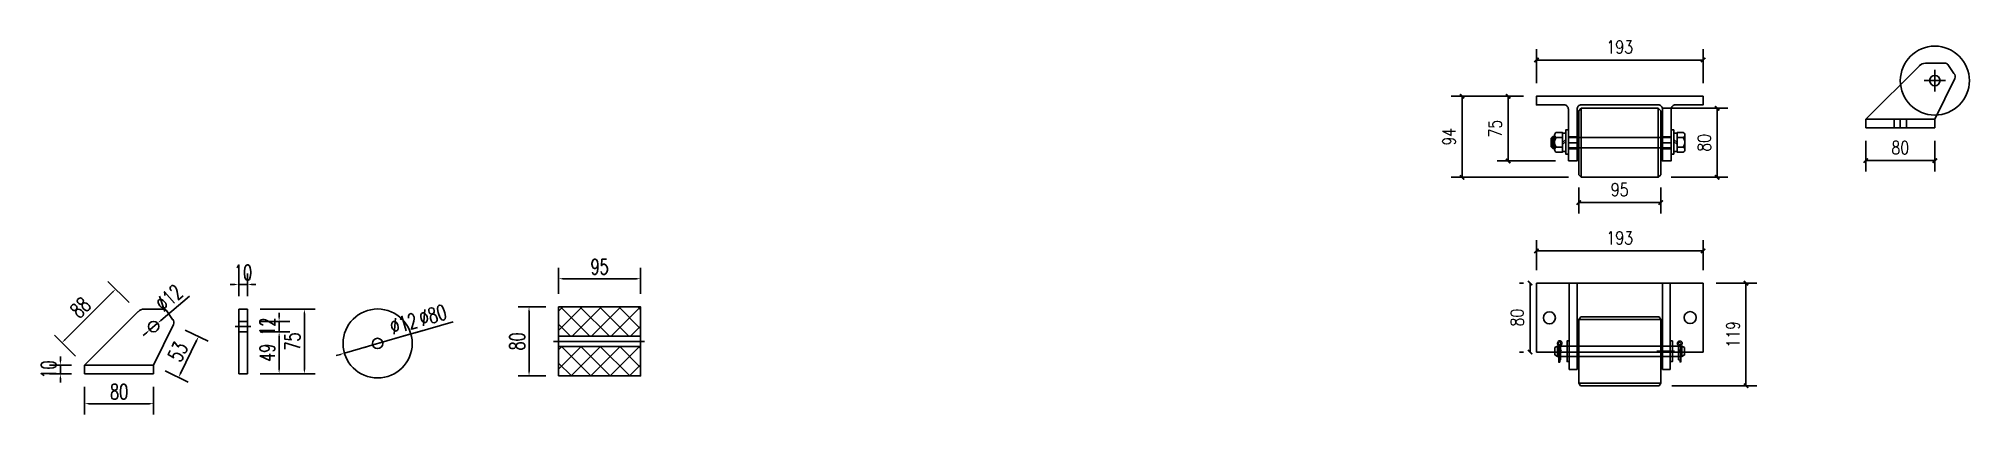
# Model space of a CAD drawing. Header units: millimetres. Extents: x -1442555 to -1367445, y 1422175 to 1531173.
# Drawn here: x -1431244 to -1429008, y 1422175 to 1422611 of the extents above.
import ezdxf

# ---------------------------------------------------------------- set-up
doc = ezdxf.new("R2010")
doc.units = ezdxf.units.MM
doc.header["$LTSCALE"] = 1000
doc.linetypes.add('ACAD_ISO03W100', pattern=[30, 12, -18])
doc.linetypes.add('CENTER2', pattern=[28.575, 19.05, -3.175, 3.175, -3.175])
doc.layers.get('0').update_dxf_attribs({"linetype": 'CONTINUOUS'})
doc.layers.get('DEFPOINTS').update_dxf_attribs({"linetype": 'CONTINUOUS'})
for name, color, linetype in [('00-HATCH(填充)', 250, 'CONTINUOUS'), ('PUB_DIM', 3, 'CONTINUOUS'), ('填充', 8, 'CONTINUOUS')]:
    doc.layers.add(name, color=color, linetype=linetype)
doc.styles.add('DIM_FONT', font='SIMPLEX.shx', dxfattribs={"width": 0.8})
doc.styles.add('STANDARD_T3', font='simplex.shx', dxfattribs={"width": 0.7, "bigfont": 'gbcbig.shx'})
doc.dimstyles.new('DIMN5', dxfattribs={"dimscale": 0.05, "dimtxt": 300, "dimasz": 100, "dimexe": 250, "dimexo": 300, "dimgap": 150, "dimtad": 1, "dimdec": 0, "dimzin": 0, "dimdsep": 46, "dimtxsty": 'DIM_FONT', "dimblk": 'ARCHTICK', "dimcen": 0.09, "dimclrt": 7, "dimazin": 0, "dimtfac": 1, "dimtdec": 0, "dimtix": 1, "dimtmove": 0, "dimatfit": 3, "dimldrblk": 'ARCHTICK', "dimfxl": 1, "dimtolj": 1, "dimtzin": 0, "dimarcsym": 0})
doc.dimstyles.new('W&&5', dxfattribs={"dimtxt": 17.5, "dimasz": 5, "dimexe": 12.5, "dimexo": 15, "dimgap": 5, "dimtad": 1, "dimdec": 0, "dimzin": 0, "dimdsep": 46, "dimtxsty": 'STANDARD_T3', "dimcen": 0.09, "dimclrd": 1, "dimclre": 1, "dimclrt": 7, "dimazin": 2, "dimtfac": 1, "dimtdec": 0, "dimtix": 1, "dimtmove": 2, "dimatfit": 3, "dimfxl": 100, "dimtolj": 1, "dimtzin": 0, "dimarcsym": 0})

# ---------------------------------------------------------------- blocks, each defined once
blk = doc.blocks.new('*D41')
at = {"color": 1, "lineweight": -2, "transparency": 16777216}
for p, q in [((-1430642.1, 1422315.1), (-1430642.1, 1422345.3)), ((-1430547.1, 1422315.1), (-1430547.1, 1422345.3)), ((-1430637.1, 1422332.8), (-1430552.1, 1422332.8))]:
    blk.add_line(p, q, dxfattribs=at)
at = {"color": 1, "transparency": 16777216}
for points in [[(-1430637.1, 1422333.6), (-1430637.1, 1422332), (-1430642.1, 1422332.8)], [(-1430552.1, 1422333.6), (-1430552.1, 1422332), (-1430547.1, 1422332.8)]]:
    blk.add_solid(points, dxfattribs=at)
at = {"layer": 'DEFPOINTS', "color": 0, "transparency": 16777216}
for p in [(-1430547.1, 1422332.8), (-1430642.1, 1422300.1), (-1430547.1, 1422300.1)]:
    blk.add_point(p, dxfattribs=at)
at = {"color": 7, "transparency": 16777216, "insert": (-1430594.6, 1422346.6), "char_height": 17.5, "attachment_point": 5, "style": 'STANDARD_T3'}
blk.add_mtext('\\A1;95', dxfattribs=at)
blk = doc.blocks.new('*D42')
at = {"color": 1, "lineweight": -2, "transparency": 16777216}
for p, q in [((-1430657.1, 1422300.1), (-1430688.9, 1422300.1)), ((-1430676.4, 1422295.1), (-1430676.4, 1422225.1)), ((-1430657.1, 1422220.1), (-1430688.9, 1422220.1))]:
    blk.add_line(p, q, dxfattribs=at)
at = {"color": 1, "transparency": 16777216}
for points in [[(-1430677.2, 1422295.1), (-1430675.5, 1422295.1), (-1430676.4, 1422300.1)], [(-1430677.2, 1422225.1), (-1430675.5, 1422225.1), (-1430676.4, 1422220.1)]]:
    blk.add_solid(points, dxfattribs=at)
at = {"layer": 'DEFPOINTS', "color": 0, "transparency": 16777216}
for p in [(-1430642.1, 1422300.1), (-1430676.4, 1422220.1), (-1430642.1, 1422220.1)]:
    blk.add_point(p, dxfattribs=at)
at = {"color": 7, "transparency": 16777216, "insert": (-1430690.1, 1422260.1), "char_height": 17.5, "attachment_point": 5, "rotation": 90, "style": 'STANDARD_T3'}
blk.add_mtext('\\A1;80', dxfattribs=at)
blk = doc.blocks.new('*D43')
at = {"color": 1, "lineweight": -2, "transparency": 16777216}
for p, q in [((-1431206.1, 1422232.5), (-1431231.6, 1422232.5)), ((-1431219.1, 1422237.5), (-1431219.1, 1422242.5)), ((-1431219.1, 1422232.5), (-1431219.1, 1422222.5)), ((-1431206.1, 1422222.5), (-1431231.6, 1422222.5)), ((-1431219.1, 1422217.5), (-1431219.1, 1422212.5))]:
    blk.add_line(p, q, dxfattribs=at)
at = {"color": 1, "transparency": 16777216}
for points in [[(-1431219.9, 1422237.5), (-1431218.3, 1422237.5), (-1431219.1, 1422232.5)], [(-1431219.9, 1422217.5), (-1431218.3, 1422217.5), (-1431219.1, 1422222.5)]]:
    blk.add_solid(points, dxfattribs=at)
at = {"layer": 'DEFPOINTS', "color": 0, "transparency": 16777216}
for p in [(-1431191.1, 1422232.5), (-1431219.1, 1422222.5), (-1431191.1, 1422222.5)]:
    blk.add_point(p, dxfattribs=at)
at = {"color": 7, "transparency": 16777216, "insert": (-1431232.8, 1422227.5), "char_height": 17.5, "attachment_point": 5, "rotation": 90, "style": 'STANDARD_T3'}
blk.add_mtext('\\A1;10', dxfattribs=at)
blk = doc.blocks.new('*D44')
at = {"color": 1, "lineweight": -2, "transparency": 16777216}
for p, q in [((-1431191.1, 1422207.5), (-1431191.1, 1422175.4)), ((-1431111.1, 1422207.5), (-1431111.1, 1422175.4)), ((-1431186.1, 1422187.9), (-1431116.1, 1422187.9))]:
    blk.add_line(p, q, dxfattribs=at)
at = {"color": 1, "transparency": 16777216}
for points in [[(-1431186.1, 1422188.8), (-1431186.1, 1422187.1), (-1431191.1, 1422187.9)], [(-1431116.1, 1422188.8), (-1431116.1, 1422187.1), (-1431111.1, 1422187.9)]]:
    blk.add_solid(points, dxfattribs=at)
at = {"layer": 'DEFPOINTS', "color": 0, "transparency": 16777216}
for p in [(-1431191.1, 1422222.5), (-1431111.1, 1422222.5), (-1431111.1, 1422187.9)]:
    blk.add_point(p, dxfattribs=at)
at = {"color": 7, "transparency": 16777216, "insert": (-1431151.1, 1422201.7), "char_height": 17.5, "attachment_point": 5, "style": 'STANDARD_T3'}
blk.add_mtext('\\A1;80', dxfattribs=at)
blk = doc.blocks.new('*D45')
at = {"color": 1, "lineweight": -2, "transparency": 16777216}
for p, q in [((-1431213.7, 1422262.2), (-1431158.7, 1422317.2)), ((-1431139.6, 1422305.2), (-1431164, 1422329.6)), ((-1431201.7, 1422243.1), (-1431226.1, 1422267.5))]:
    blk.add_line(p, q, dxfattribs=at)
at = {"color": 1, "transparency": 16777216}
for points in [[(-1431159.3, 1422317.8), (-1431158.1, 1422316.6), (-1431155.2, 1422320.7)], [(-1431214.3, 1422262.8), (-1431213.1, 1422261.6), (-1431217.3, 1422258.6)]]:
    blk.add_solid(points, dxfattribs=at)
at = {"layer": 'DEFPOINTS', "color": 0, "transparency": 16777216}
for p in [(-1431155.2, 1422320.7), (-1431129, 1422294.6), (-1431191.1, 1422232.5)]:
    blk.add_point(p, dxfattribs=at)
at = {"color": 7, "transparency": 16777216, "insert": (-1431195.9, 1422299.4), "char_height": 17.5, "attachment_point": 5, "rotation": 45, "style": 'STANDARD_T3'}
blk.add_mtext('\\A1;88', dxfattribs=at)
blk = doc.blocks.new('*D46')
at = {"color": 1, "lineweight": -2, "transparency": 16777216}
for p, q in [((-1430764.3, 1422283), (-1430808.4, 1422270.2)), ((-1430890.1, 1422246.5), (-1430813.2, 1422268.8)), ((-1430894.9, 1422245.1), (-1430899.7, 1422243.8))]:
    blk.add_line(p, q, dxfattribs=at)
at = {"color": 1, "transparency": 16777216}
for points in [[(-1430808.7, 1422271), (-1430808.2, 1422269.4), (-1430813.2, 1422268.8)], [(-1430895.1, 1422245.9), (-1430894.7, 1422244.3), (-1430890.1, 1422246.5)]]:
    blk.add_solid(points, dxfattribs=at)
at = {"layer": 'DEFPOINTS', "color": 0, "transparency": 16777216}
for p in [(-1430813.2, 1422268.8), (-1430890.1, 1422246.5)]:
    blk.add_point(p, dxfattribs=at)
at = {"color": 7, "transparency": 16777216, "insert": (-1430787.8, 1422290.5), "char_height": 17.5, "attachment_point": 5, "rotation": 16.1522, "style": 'STANDARD_T3'}
blk.add_mtext('\\A1;∅80', dxfattribs=at)
blk = doc.blocks.new('*D47')
at = {"color": 1, "lineweight": -2, "transparency": 16777216}
for p, q in [((-1430799.2, 1422272.9), (-1430841.1, 1422260.7)), ((-1430862.2, 1422254.6), (-1430867, 1422253.2)), ((-1430857.4, 1422256), (-1430845.9, 1422259.3))]:
    blk.add_line(p, q, dxfattribs=at)
at = {"color": 1, "transparency": 16777216}
for points in [[(-1430862.5, 1422255.4), (-1430862, 1422253.8), (-1430857.4, 1422256)], [(-1430841.3, 1422261.5), (-1430840.9, 1422259.9), (-1430845.9, 1422259.3)]]:
    blk.add_solid(points, dxfattribs=at)
at = {"layer": 'DEFPOINTS', "color": 0, "transparency": 16777216}
for p in [(-1430857.4, 1422256), (-1430845.9, 1422259.3)]:
    blk.add_point(p, dxfattribs=at)
at = {"color": 7, "transparency": 16777216, "insert": (-1430821.6, 1422280.7), "char_height": 17.5, "attachment_point": 5, "rotation": 16.1522, "style": 'STANDARD_T3'}
blk.add_mtext('\\A1;∅12', dxfattribs=at)
blk = doc.blocks.new('*D48')
at = {"color": 1, "lineweight": -2, "transparency": 16777216}
for p, q in [((-1431074.6, 1422273.2), (-1431047.9, 1422260.2)), ((-1431080, 1422222.9), (-1431061.3, 1422261.2)), ((-1431097.6, 1422225.9), (-1431071, 1422212.9))]:
    blk.add_line(p, q, dxfattribs=at)
at = {"color": 1, "transparency": 16777216}
for points in [[(-1431062.1, 1422261.6), (-1431060.6, 1422260.8), (-1431059.1, 1422265.7)], [(-1431080.8, 1422223.3), (-1431079.3, 1422222.5), (-1431082.2, 1422218.4)]]:
    blk.add_solid(points, dxfattribs=at)
at = {"layer": 'DEFPOINTS', "color": 0, "transparency": 16777216}
for p in [(-1431088, 1422279.8), (-1431059.1, 1422265.7), (-1431111.1, 1422232.5)]:
    blk.add_point(p, dxfattribs=at)
at = {"color": 7, "transparency": 16777216, "insert": (-1431083, 1422248.1), "char_height": 17.5, "attachment_point": 5, "rotation": 64, "style": 'STANDARD_T3'}
blk.add_mtext('\\A1;53', dxfattribs=at)
blk = doc.blocks.new('*D49')
at = {"color": 1, "lineweight": -2, "transparency": 16777216}
for p, q in [((-1431069.6, 1422312.7), (-1431102.7, 1422284.4)), ((-1431115.7, 1422273.4), (-1431106.5, 1422281.2)), ((-1431119.5, 1422270.1), (-1431123.3, 1422266.9))]:
    blk.add_line(p, q, dxfattribs=at)
at = {"color": 1, "transparency": 16777216}
for points in [[(-1431120, 1422270.8), (-1431118.9, 1422269.5), (-1431115.7, 1422273.4)], [(-1431103.3, 1422285), (-1431102.2, 1422283.8), (-1431106.5, 1422281.2)]]:
    blk.add_solid(points, dxfattribs=at)
at = {"layer": 'DEFPOINTS', "color": 0, "transparency": 16777216}
for p in [(-1431115.7, 1422273.4), (-1431106.5, 1422281.2)]:
    blk.add_point(p, dxfattribs=at)
at = {"color": 7, "transparency": 16777216, "insert": (-1431093.2, 1422310.6), "char_height": 17.5, "attachment_point": 5, "rotation": 40.4405, "style": 'STANDARD_T3'}
blk.add_mtext('\\A1;∅12', dxfattribs=at)
blk = doc.blocks.new('*D50')
at = {"color": 1, "lineweight": -2, "transparency": 16777216}
for p, q in [((-1431017.6, 1422326.2), (-1431022.6, 1422326.2)), ((-1431012.6, 1422312.5), (-1431012.6, 1422338.7)), ((-1431012.6, 1422326.2), (-1431002.6, 1422326.2)), ((-1431002.6, 1422312.5), (-1431002.6, 1422338.7)), ((-1430997.6, 1422326.2), (-1430992.6, 1422326.2))]:
    blk.add_line(p, q, dxfattribs=at)
at = {"color": 1, "transparency": 16777216}
for points in [[(-1431017.6, 1422327), (-1431017.6, 1422325.4), (-1431012.6, 1422326.2)], [(-1430997.6, 1422327), (-1430997.6, 1422325.4), (-1431002.6, 1422326.2)]]:
    blk.add_solid(points, dxfattribs=at)
at = {"layer": 'DEFPOINTS', "color": 0, "transparency": 16777216}
for p in [(-1431002.6, 1422326.2), (-1431012.6, 1422297.5), (-1431002.6, 1422297.5)]:
    blk.add_point(p, dxfattribs=at)
at = {"color": 7, "transparency": 16777216, "insert": (-1431007.6, 1422340), "char_height": 17.5, "attachment_point": 5, "style": 'STANDARD_T3'}
blk.add_mtext('\\A1;10', dxfattribs=at)
blk = doc.blocks.new('*D51')
at = {"color": 1, "lineweight": -2, "transparency": 16777216}
for p, q in [((-1430987.6, 1422297.5), (-1430924, 1422297.5)), ((-1430936.5, 1422292.5), (-1430936.5, 1422227.5)), ((-1430987.6, 1422222.5), (-1430924, 1422222.5))]:
    blk.add_line(p, q, dxfattribs=at)
at = {"color": 1, "transparency": 16777216}
for points in [[(-1430937.4, 1422292.5), (-1430935.7, 1422292.5), (-1430936.5, 1422297.5)], [(-1430937.4, 1422227.5), (-1430935.7, 1422227.5), (-1430936.5, 1422222.5)]]:
    blk.add_solid(points, dxfattribs=at)
at = {"layer": 'DEFPOINTS', "color": 0, "transparency": 16777216}
for p in [(-1431002.6, 1422297.5), (-1431002.6, 1422222.5), (-1430936.5, 1422222.5)]:
    blk.add_point(p, dxfattribs=at)
at = {"color": 7, "transparency": 16777216, "insert": (-1430950.3, 1422260), "char_height": 17.5, "attachment_point": 5, "rotation": 90, "style": 'STANDARD_T3'}
blk.add_mtext('\\A1;75', dxfattribs=at)
blk = doc.blocks.new('*D52')
at = {"color": 1, "lineweight": -2, "transparency": 16777216}
for p, q in [((-1430987.6, 1422271.3), (-1430953.3, 1422271.3)), ((-1430965.8, 1422266.3), (-1430965.8, 1422227.5)), ((-1430987.6, 1422222.5), (-1430953.3, 1422222.5))]:
    blk.add_line(p, q, dxfattribs=at)
at = {"color": 1, "transparency": 16777216}
for points in [[(-1430966.6, 1422266.3), (-1430965, 1422266.3), (-1430965.8, 1422271.3)], [(-1430966.6, 1422227.5), (-1430965, 1422227.5), (-1430965.8, 1422222.5)]]:
    blk.add_solid(points, dxfattribs=at)
at = {"layer": 'DEFPOINTS', "color": 0, "transparency": 16777216}
for p in [(-1431002.6, 1422271.3), (-1431002.6, 1422222.5), (-1430965.8, 1422222.5)]:
    blk.add_point(p, dxfattribs=at)
at = {"color": 7, "transparency": 16777216, "insert": (-1430979.5, 1422246.9), "char_height": 17.5, "attachment_point": 5, "rotation": 90, "style": 'STANDARD_T3'}
blk.add_mtext('\\A1;49', dxfattribs=at)
blk = doc.blocks.new('*D53')
at = {"color": 1, "lineweight": -2, "transparency": 16777216}
for p, q in [((-1430987.6, 1422283.3), (-1430953.3, 1422283.3)), ((-1430965.8, 1422288.3), (-1430965.8, 1422293.3)), ((-1430965.8, 1422271.3), (-1430965.8, 1422283.3)), ((-1430987.6, 1422271.3), (-1430953.3, 1422271.3)), ((-1430965.8, 1422266.3), (-1430965.8, 1422261.3))]:
    blk.add_line(p, q, dxfattribs=at)
at = {"color": 1, "transparency": 16777216}
for points in [[(-1430966.6, 1422288.3), (-1430965, 1422288.3), (-1430965.8, 1422283.3)], [(-1430966.6, 1422266.3), (-1430965, 1422266.3), (-1430965.8, 1422271.3)]]:
    blk.add_solid(points, dxfattribs=at)
at = {"layer": 'DEFPOINTS', "color": 0, "transparency": 16777216}
for p in [(-1431002.6, 1422283.3), (-1430965.8, 1422283.3), (-1431002.6, 1422271.3)]:
    blk.add_point(p, dxfattribs=at)
at = {"color": 7, "transparency": 16777216, "insert": (-1430979.5, 1422277.3), "char_height": 17.5, "attachment_point": 5, "rotation": 90, "style": 'STANDARD_T3'}
blk.add_mtext('\\A1;12', dxfattribs=at)
blk = doc.blocks.new('_ARCHTICK')
at = {"color": 0, "linetype": 'ByBlock', "const_width": 0.4}
blk.add_lwpolyline([(-0.5, -0.5), (0.5, 0.5)], dxfattribs=at)
blk = doc.blocks.new('*D54')
at = {"layer": 'DEFPOINTS', "color": 0, "transparency": 16777216}
for p in [(-1429128.3, 1422507.7), (-1429048.3, 1422507.7), (-1429048.3, 1422469.7)]:
    blk.add_point(p, dxfattribs=at)
at = {"layer": 'PUB_DIM', "color": 0, "lineweight": -2, "transparency": 16777216}
for p, q in [((-1429128.3, 1422492.7), (-1429128.3, 1422457.2)), ((-1429048.3, 1422492.7), (-1429048.3, 1422457.2)), ((-1429128.3, 1422469.7), (-1429048.3, 1422469.7))]:
    blk.add_line(p, q, dxfattribs=at)
at = {"layer": 'PUB_DIM', "color": 0, "lineweight": -2, "transparency": 16777216, "xscale": 5, "yscale": 5, "zscale": 5, "rotation": 180}
blk.add_blockref('_ARCHTICK', (-1429128.3, 1422469.7), dxfattribs=at)
at = {"layer": 'PUB_DIM', "color": 0, "lineweight": -2, "transparency": 16777216, "xscale": 5, "yscale": 5, "zscale": 5}
blk.add_blockref('_ARCHTICK', (-1429048.3, 1422469.7), dxfattribs=at)
at = {"layer": 'PUB_DIM', "color": 7, "transparency": 16777216, "insert": (-1429088.3, 1422484.7), "char_height": 15, "attachment_point": 5, "style": 'DIM_FONT'}
blk.add_mtext('\\A1;80', dxfattribs=at)
blk = doc.blocks.new('*D55')
at = {"layer": 'DEFPOINTS', "color": 0, "transparency": 16777216}
for p in [(-1429316.7, 1422586.4), (-1429509.7, 1422544.4), (-1429316.7, 1422544.4)]:
    blk.add_point(p, dxfattribs=at)
at = {"layer": 'PUB_DIM', "color": 0, "lineweight": -2, "transparency": 16777216}
for p, q in [((-1429509.7, 1422559.4), (-1429509.7, 1422598.9)), ((-1429509.7, 1422586.4), (-1429316.7, 1422586.4)), ((-1429316.7, 1422559.4), (-1429316.7, 1422598.9))]:
    blk.add_line(p, q, dxfattribs=at)
at = {"layer": 'PUB_DIM', "color": 0, "lineweight": -2, "transparency": 16777216, "xscale": 5, "yscale": 5, "zscale": 5, "rotation": 180}
blk.add_blockref('_ARCHTICK', (-1429509.7, 1422586.4), dxfattribs=at)
at = {"layer": 'PUB_DIM', "color": 0, "lineweight": -2, "transparency": 16777216, "xscale": 5, "yscale": 5, "zscale": 5}
blk.add_blockref('_ARCHTICK', (-1429316.7, 1422586.4), dxfattribs=at)
at = {"layer": 'PUB_DIM', "color": 7, "transparency": 16777216, "insert": (-1429413.2, 1422601.4), "char_height": 15, "attachment_point": 5, "style": 'DIM_FONT'}
blk.add_mtext('\\A1;193', dxfattribs=at)
blk = doc.blocks.new('*D56')
at = {"layer": 'DEFPOINTS', "color": 0, "transparency": 16777216}
for p in [(-1429509.7, 1422544.4), (-1429542.5, 1422469.4), (-1429472.7, 1422469.4)]:
    blk.add_point(p, dxfattribs=at)
at = {"layer": 'PUB_DIM', "color": 0, "lineweight": -2, "transparency": 16777216}
for p, q in [((-1429524.7, 1422544.4), (-1429555, 1422544.4)), ((-1429542.5, 1422544.4), (-1429542.5, 1422469.4)), ((-1429487.7, 1422469.4), (-1429555, 1422469.4))]:
    blk.add_line(p, q, dxfattribs=at)
at = {"layer": 'PUB_DIM', "color": 0, "lineweight": -2, "transparency": 16777216, "xscale": 5, "yscale": 5, "zscale": 5}
for p, rotation in [((-1429542.5, 1422544.4), 90), ((-1429542.5, 1422469.4), 270)]:
    blk.add_blockref('_ARCHTICK', p, dxfattribs=dict(at, rotation=rotation))
at = {"layer": 'PUB_DIM', "color": 7, "transparency": 16777216, "insert": (-1429557.5, 1422506.9), "char_height": 15, "attachment_point": 5, "rotation": 90, "style": 'DIM_FONT'}
blk.add_mtext('\\A1;75', dxfattribs=at)
blk = doc.blocks.new('*D40')
at = {"layer": 'DEFPOINTS', "color": 0, "transparency": 16777216}
for p in [(-1429379.3, 1422530.4), (-1429368.7, 1422450.4), (-1429300.4, 1422450.4)]:
    blk.add_point(p, dxfattribs=at)
at = {"layer": 'PUB_DIM', "color": 0, "lineweight": -2, "transparency": 16777216}
for p, q in [((-1429364.3, 1422530.4), (-1429287.9, 1422530.4)), ((-1429300.4, 1422530.4), (-1429300.4, 1422450.4)), ((-1429353.7, 1422450.4), (-1429287.9, 1422450.4))]:
    blk.add_line(p, q, dxfattribs=at)
at = {"layer": 'PUB_DIM', "color": 0, "lineweight": -2, "transparency": 16777216, "xscale": 5, "yscale": 5, "zscale": 5}
for p, rotation in [((-1429300.4, 1422530.4), 90), ((-1429300.4, 1422450.4), 270)]:
    blk.add_blockref('_ARCHTICK', p, dxfattribs=dict(at, rotation=rotation))
at = {"layer": 'PUB_DIM', "color": 7, "transparency": 16777216, "insert": (-1429315.4, 1422490.4), "char_height": 15, "attachment_point": 5, "rotation": 90, "style": 'DIM_FONT'}
blk.add_mtext('\\A1;80', dxfattribs=at)
blk = doc.blocks.new('*D57')
at = {"layer": 'DEFPOINTS', "color": 0, "transparency": 16777216}
for p in [(-1429509.7, 1422544.4), (-1429595.8, 1422450.4), (-1429457.7, 1422450.4)]:
    blk.add_point(p, dxfattribs=at)
at = {"layer": 'PUB_DIM', "color": 0, "lineweight": -2, "transparency": 16777216}
for p, q in [((-1429524.7, 1422544.4), (-1429608.3, 1422544.4)), ((-1429595.8, 1422544.4), (-1429595.8, 1422450.4)), ((-1429472.7, 1422450.4), (-1429608.3, 1422450.4))]:
    blk.add_line(p, q, dxfattribs=at)
at = {"layer": 'PUB_DIM', "color": 0, "lineweight": -2, "transparency": 16777216, "xscale": 5, "yscale": 5, "zscale": 5}
for p, rotation in [((-1429595.8, 1422544.4), 90), ((-1429595.8, 1422450.4), 270)]:
    blk.add_blockref('_ARCHTICK', p, dxfattribs=dict(at, rotation=rotation))
at = {"layer": 'PUB_DIM', "color": 7, "transparency": 16777216, "insert": (-1429610.8, 1422497.4), "char_height": 15, "attachment_point": 5, "rotation": 90, "style": 'DIM_FONT'}
blk.add_mtext('\\A1;94', dxfattribs=at)
blk = doc.blocks.new('*D58')
at = {"layer": 'DEFPOINTS', "color": 0, "transparency": 16777216}
for p in [(-1429460.7, 1422453.4), (-1429365.7, 1422453.4), (-1429365.7, 1422421.1)]:
    blk.add_point(p, dxfattribs=at)
at = {"layer": 'PUB_DIM', "color": 0, "lineweight": -2, "transparency": 16777216}
for p, q in [((-1429460.7, 1422438.4), (-1429460.7, 1422408.6)), ((-1429365.7, 1422438.4), (-1429365.7, 1422408.6)), ((-1429460.7, 1422421.1), (-1429365.7, 1422421.1))]:
    blk.add_line(p, q, dxfattribs=at)
at = {"layer": 'PUB_DIM', "color": 0, "lineweight": -2, "transparency": 16777216, "xscale": 5, "yscale": 5, "zscale": 5, "rotation": 180}
blk.add_blockref('_ARCHTICK', (-1429460.7, 1422421.1), dxfattribs=at)
at = {"layer": 'PUB_DIM', "color": 0, "lineweight": -2, "transparency": 16777216, "xscale": 5, "yscale": 5, "zscale": 5}
blk.add_blockref('_ARCHTICK', (-1429365.7, 1422421.1), dxfattribs=at)
at = {"layer": 'PUB_DIM', "color": 7, "transparency": 16777216, "insert": (-1429413.2, 1422436.1), "char_height": 15, "attachment_point": 5, "style": 'DIM_FONT'}
blk.add_mtext('\\A1;95', dxfattribs=at)
blk = doc.blocks.new('*U34')
blk.add_lwpolyline([(-12, 0), (-12, 2.5), (12, 2.5), (12, 0)], close=True)
blk = doc.blocks.new('*U96')
at = {"color": 8, "linetype": 'Continuous', "lineweight": 15}
for p, q in [((-1, 1.9), (-2.1, 1)), ((0, 1.4), (0, -1.4)), ((-1, -1.9), (-2.1, -1))]:
    blk.add_line(p, q, dxfattribs=at)
at = {"color": 7, "linetype": 'Continuous', "lineweight": 15}
for p, q in [((16, 1.4), (0, 1.4)), ((0, 0), (18.5, 0)), ((16, 1.4), (16, 0)), ((18.5, -1.4), (18.5, 0)), ((0, -1.4), (18.5, -1.4))]:
    blk.add_line(p, q, dxfattribs=at)
for centre, radius, start, end in [((-3.2, 0), 2.9, 41.3178, 318.6822), ((-3.2, 0), 1.45, 41.3178, 318.6822), ((0, 2.8), 2.82, 221.3178, 270), ((0, -2.8), 2.82, 90, 138.6822), ((0, 2.8), 1.37, 221.3178, 270), ((0, -2.8), 1.37, 90, 138.6822)]:
    blk.add_arc(centre, radius, start, end, dxfattribs=at)
blk = doc.blocks.new('无头销轴_B型_D12X150')
at = {"color": 0}
for p, q in [((-72, 6), (-72, -6)), ((72, 6), (72, -6))]:
    blk.add_line(p, q, dxfattribs=at)
blk.add_lwpolyline([(-75, 4.3), (-75, -4.3), (-72, -6), (72, -6), (75, -4.3), (75, 4.3), (72, 6), (-72, 6)], close=True, dxfattribs=at)
for centre in [(-69.5, 0), (69.5, 0)]:
    blk.add_circle(centre, 1.6, dxfattribs=at)
blk = doc.blocks.new('*D59')
at = {"layer": 'DEFPOINTS', "color": 0, "transparency": 16777216}
for p in [(-1429316.7, 1422365.1), (-1429509.7, 1422327.7), (-1429316.7, 1422327.7)]:
    blk.add_point(p, dxfattribs=at)
at = {"layer": 'PUB_DIM', "color": 0, "lineweight": -2, "transparency": 16777216}
for p, q in [((-1429509.7, 1422342.7), (-1429509.7, 1422377.6)), ((-1429509.7, 1422365.1), (-1429316.7, 1422365.1)), ((-1429316.7, 1422342.7), (-1429316.7, 1422377.6))]:
    blk.add_line(p, q, dxfattribs=at)
at = {"layer": 'PUB_DIM', "color": 0, "lineweight": -2, "transparency": 16777216, "xscale": 5, "yscale": 5, "zscale": 5, "rotation": 180}
blk.add_blockref('_ARCHTICK', (-1429509.7, 1422365.1), dxfattribs=at)
at = {"layer": 'PUB_DIM', "color": 0, "lineweight": -2, "transparency": 16777216, "xscale": 5, "yscale": 5, "zscale": 5}
blk.add_blockref('_ARCHTICK', (-1429316.7, 1422365.1), dxfattribs=at)
at = {"layer": 'PUB_DIM', "color": 7, "transparency": 16777216, "insert": (-1429413.2, 1422380.1), "char_height": 15, "attachment_point": 5, "style": 'DIM_FONT'}
blk.add_mtext('\\A1;193', dxfattribs=at)
blk = doc.blocks.new('*D60')
at = {"layer": 'DEFPOINTS', "color": 0, "transparency": 16777216}
for p in [(-1429509.7, 1422327.7), (-1429517, 1422247.7), (-1429509.7, 1422247.7)]:
    blk.add_point(p, dxfattribs=at)
at = {"layer": 'PUB_DIM', "color": 0, "lineweight": -2, "transparency": 16777216}
for p, q in [((-1429524.7, 1422327.7), (-1429529.5, 1422327.7)), ((-1429517, 1422327.7), (-1429517, 1422247.7)), ((-1429524.7, 1422247.7), (-1429529.5, 1422247.7))]:
    blk.add_line(p, q, dxfattribs=at)
at = {"layer": 'PUB_DIM', "color": 0, "lineweight": -2, "transparency": 16777216, "xscale": 5, "yscale": 5, "zscale": 5}
for p, rotation in [((-1429517, 1422327.7), 90), ((-1429517, 1422247.7), 270)]:
    blk.add_blockref('_ARCHTICK', p, dxfattribs=dict(at, rotation=rotation))
at = {"layer": 'PUB_DIM', "color": 7, "transparency": 16777216, "insert": (-1429532, 1422287.7), "char_height": 15, "attachment_point": 5, "rotation": 90, "style": 'DIM_FONT'}
blk.add_mtext('\\A1;80', dxfattribs=at)
blk = doc.blocks.new('*D61')
at = {"layer": 'DEFPOINTS', "color": 0, "transparency": 16777216}
for p in [(-1429316.7, 1422327.7), (-1429367.7, 1422208.7), (-1429267, 1422208.7)]:
    blk.add_point(p, dxfattribs=at)
at = {"layer": 'PUB_DIM', "color": 0, "lineweight": -2, "transparency": 16777216}
for p, q in [((-1429301.7, 1422327.7), (-1429254.5, 1422327.7)), ((-1429267, 1422327.7), (-1429267, 1422208.7)), ((-1429352.7, 1422208.7), (-1429254.5, 1422208.7))]:
    blk.add_line(p, q, dxfattribs=at)
at = {"layer": 'PUB_DIM', "color": 0, "lineweight": -2, "transparency": 16777216, "xscale": 5, "yscale": 5, "zscale": 5}
for p, rotation in [((-1429267, 1422327.7), 90), ((-1429267, 1422208.7), 270)]:
    blk.add_blockref('_ARCHTICK', p, dxfattribs=dict(at, rotation=rotation))
at = {"layer": 'PUB_DIM', "color": 7, "transparency": 16777216, "insert": (-1429282, 1422268.2), "char_height": 15, "attachment_point": 5, "rotation": 90, "style": 'DIM_FONT'}
blk.add_mtext('\\A1;119', dxfattribs=at)

msp = doc.modelspace()

# ---------------------------------------------------------------- hatches: boundary and pattern name
at = {"layer": '填充'}
h = msp.add_hatch(dxfattribs=at)
h.set_pattern_fill('ANSI37', color=256, scale=10)
h.set_pattern_definition([(45, (14408.157, 127379.538), (-11.22532015, 11.22532015), []), (135, (14408.157, 127379.538), (-11.22532015, -11.22532015), [])])
h.paths.add_polyline_path([(-1430642.1, 1422300.1), (-1430642.1, 1422266.1), (-1430547.1, 1422266.1), (-1430547.1, 1422300.1)])
h.paths.add_polyline_path([(-1430547.1, 1422220.1), (-1430547.1, 1422254.1), (-1430642.1, 1422254.1), (-1430642.1, 1422220.1)])

# ---------------------------------------------------------------- linework, layer by layer
for p, q in [((-1429457.7, 1422530.4), (-1429368.7, 1422530.4)), ((-1429479.7, 1422496.4), (-1429486.7, 1422496.4)), ((-1429346.7, 1422496.4), (-1429339.7, 1422496.4)), ((-1429337.7, 1422497.9), (-1429337.7, 1422483.9)), ((-1429486.7, 1422485.4), (-1429479.7, 1422485.4)), ((-1429475.7, 1422494.3), (-1429479.7, 1422490.9)), ((-1429475.7, 1422492), (-1429479.7, 1422488.6)), ((-1429350.7, 1422494.3), (-1429346.7, 1422490.9)), ((-1429350.7, 1422492), (-1429346.7, 1422488.6)), ((-1429339.7, 1422485.4), (-1429346.7, 1422485.4)), ((-1431191.1, 1422232.5), (-1431129, 1422294.6)), ((-1431096.2, 1422296.1), (-1431089.1, 1422285.6)), ((-1431012.6, 1422222.5), (-1431012.6, 1422297.5)), ((-1431012.6, 1422297.5), (-1431002.6, 1422297.5)), ((-1431002.6, 1422222.5), (-1431002.6, 1422297.5)), ((-1431088, 1422279.8), (-1431111.1, 1422232.5)), ((-1430998.6, 1422277.3), (-1431016.6, 1422277.3)), ((-1431012.6, 1422283.3), (-1431002.6, 1422283.3)), ((-1431012.6, 1422271.3), (-1431002.6, 1422271.3)), ((-1430648.1, 1422260.1), (-1430542.5, 1422260.1)), ((-1430642.1, 1422266.1), (-1430547.1, 1422266.1)), ((-1430642.1, 1422254.1), (-1430547.1, 1422254.1)), ((-1431012.6, 1422222.5), (-1431002.6, 1422222.5))]:
    msp.add_line(p, q)
at = {"color": 4}
for p, q in [((-1429491.7, 1422496.9), (-1429488.7, 1422496.9)), ((-1429488.7, 1422490.9), (-1429492.7, 1422490.9)), ((-1429488.7, 1422484.9), (-1429491.7, 1422484.9))]:
    msp.add_line(p, q, dxfattribs=at)
at = {"color": 1}
for p, q in [((-1429462.7, 1422497.4), (-1429472.7, 1422497.4)), ((-1429353.7, 1422497.4), (-1429363.7, 1422497.4)), ((-1429472.7, 1422483.4), (-1429462.7, 1422483.4)), ((-1429353.7, 1422483.4), (-1429363.7, 1422483.4))]:
    msp.add_line(p, q, dxfattribs=at)
at = {"color": 6, "linetype": 'ACAD_ISO03W100'}
for p, q in [((-1429353.7, 1422496.4), (-1429472.7, 1422496.4)), ((-1429353.7, 1422484.4), (-1429472.7, 1422484.4))]:
    msp.add_line(p, q, dxfattribs=at)
at = {"color": 2}
for p, q in [((-1429472.7, 1422490.4), (-1429462.7, 1422490.4)), ((-1429363.7, 1422490.4), (-1429353.7, 1422490.4))]:
    msp.add_line(p, q, dxfattribs=at)
at = {"color": 0}
for p, q in [((-1429316.7, 1422327.7), (-1429509.7, 1422327.7)), ((-1429509.7, 1422327.7), (-1429509.7, 1422247.7)), ((-1429471.7, 1422327.7), (-1429471.7, 1422247.7)), ((-1429462.7, 1422327.7), (-1429462.7, 1422247.7)), ((-1429363.7, 1422247.7), (-1429363.7, 1422327.7)), ((-1429354.7, 1422247.7), (-1429354.7, 1422327.7)), ((-1429316.7, 1422247.7), (-1429316.7, 1422327.7)), ((-1431122, 1422297.5), (-1431099.6, 1422297.5)), ((-1429458.2, 1422288.7), (-1429460.7, 1422285.7)), ((-1429460.7, 1422211.7), (-1429460.7, 1422285.7)), ((-1429365.7, 1422285.7), (-1429460.7, 1422285.7)), ((-1429458.2, 1422288.7), (-1429367.7, 1422288.7)), ((-1429367.7, 1422288.7), (-1429365.7, 1422285.7)), ((-1429365.7, 1422285.7), (-1429365.7, 1422211.7)), ((-1431191.1, 1422222.5), (-1431191.1, 1422232.5)), ((-1431191.1, 1422232.5), (-1431111.1, 1422232.5)), ((-1431111.1, 1422232.5), (-1431111.1, 1422222.5)), ((-1429509.7, 1422247.7), (-1429509.7, 1422248.7)), ((-1429509.7, 1422247.7), (-1429316.7, 1422247.7)), ((-1429471.7, 1422247.7), (-1429471.7, 1422227.7)), ((-1429471.7, 1422227.7), (-1429462.7, 1422227.7)), ((-1429462.7, 1422227.7), (-1429462.7, 1422247.7)), ((-1429368.2, 1422248.7), (-1429370.2, 1422248.7)), ((-1429363.7, 1422247.7), (-1429363.7, 1422227.7)), ((-1429363.7, 1422227.7), (-1429354.7, 1422227.7)), ((-1429354.7, 1422227.7), (-1429354.7, 1422247.7)), ((-1431111.1, 1422222.5), (-1431191.1, 1422222.5)), ((-1429460.7, 1422211.7), (-1429458.7, 1422208.7)), ((-1429460.7, 1422211.7), (-1429365.7, 1422211.7)), ((-1429367.7, 1422208.7), (-1429458.7, 1422208.7)), ((-1429365.7, 1422211.7), (-1429367.7, 1422208.7))]:
    msp.add_line(p, q, dxfattribs=at)
at = {"color": 0, "linetype": 'CENTER2', "ltscale": 0.5}
msp.add_line((-1429368.7, 1422248.7), (-1429349.7, 1422248.7), dxfattribs=at)
for points in [[(-1429457.7, 1422534.4), (-1429368.7, 1422534.4, -0.414214), (-1429363.7, 1422529.4), (-1429363.7, 1422469.4), (-1429353.7, 1422469.4), (-1429353.7, 1422529.4, -0.414214), (-1429348.7, 1422534.4), (-1429316.7, 1422534.4), (-1429316.7, 1422544.4), (-1429509.7, 1422544.4), (-1429509.7, 1422534.4), (-1429477.7, 1422534.4, -0.414214), (-1429472.7, 1422529.4), (-1429472.7, 1422469.4)], [(-1429472.7, 1422469.4), (-1429462.7, 1422469.4), (-1429462.7, 1422529.4, -0.414214), (-1429457.7, 1422534.4)]]:
    msp.add_lwpolyline(points, format="xyb")
for points in [[(-1429457.7, 1422450.4), (-1429457.7, 1422530.4), (-1429460.7, 1422527.4), (-1429460.7, 1422453.4), (-1429457.7, 1422450.4), (-1429368.7, 1422450.4)], [(-1429490.7, 1422497.9), (-1429488.7, 1422497.9), (-1429488.7, 1422483.9), (-1429490.7, 1422483.9)], [(-1429475.7, 1422477.4), (-1429475.7, 1422505.4), (-1429472.7, 1422505.4), (-1429472.7, 1422477.4), (-1429475.7, 1422477.4), (-1429475.7, 1422478.4)], [(-1429350.7, 1422477.4), (-1429350.7, 1422505.4), (-1429353.7, 1422505.4), (-1429353.7, 1422477.4), (-1429350.7, 1422477.4), (-1429350.7, 1422478.4)]]:
    msp.add_lwpolyline(points)
for points in [[(-1429365.7, 1422453.4), (-1429368.7, 1422450.4), (-1429368.7, 1422530.4), (-1429365.7, 1422527.4)], [(-1429492.7, 1422495.9), (-1429490.7, 1422497.9), (-1429490.7, 1422483.9), (-1429492.7, 1422485.9)], [(-1429488.7, 1422499.4), (-1429488.7, 1422496.4), (-1429488.7, 1422485.4), (-1429488.7, 1422482.4)], [(-1429337.7, 1422499.4), (-1429337.7, 1422496.4), (-1429337.7, 1422485.4), (-1429337.7, 1422482.4)], [(-1430642.1, 1422220.1), (-1430547.1, 1422220.1), (-1430547.1, 1422300.1), (-1430642.1, 1422300.1)]]:
    msp.add_lwpolyline(points, close=True)
for points in [[(-1429486.7, 1422502.4), (-1429479.7, 1422502.4), (-1429479.7, 1422501.4), (-1429475.7, 1422501.4), (-1429475.7, 1422480.4), (-1429479.7, 1422480.4), (-1429479.7, 1422501.4), (-1429479.7, 1422479.4), (-1429486.7, 1422479.4, -0.666667), (-1429486.7, 1422485.4, -0.363636), (-1429486.7, 1422496.4, -0.666667)], [(-1429339.7, 1422502.4), (-1429346.7, 1422502.4), (-1429346.7, 1422501.4), (-1429350.7, 1422501.4), (-1429350.7, 1422480.4), (-1429346.7, 1422480.4), (-1429346.7, 1422501.4), (-1429346.7, 1422479.4), (-1429339.7, 1422479.4, 0.666667), (-1429339.7, 1422485.4, 0.363636), (-1429339.7, 1422496.4, 0.666667)]]:
    msp.add_lwpolyline(points, format="xyb", close=True)
at = {"lineweight": -3}
msp.add_circle((-1429048.3, 1422562.5), 40, dxfattribs=at)
for centre, radius in [((-1430851.7, 1422257.7), 40), ((-1431111.1, 1422277.3), 6), ((-1430851.7, 1422257.7), 6)]:
    msp.add_circle(centre, radius)
at = {"color": 0}
for centre in [(-1429494.7, 1422287.4), (-1429331.7, 1422287.7)]:
    msp.add_circle(centre, 7, dxfattribs=at)
for centre, radius, start, end in [((-1431122, 1422287.5), 10, 90, 135), ((-1431099.6, 1422292.5), 5, 46.0565, 90), ((-1431092.5, 1422282), 5, 334, 46.0565)]:
    msp.add_arc(centre, radius, start, end)
at = {"layer": '00-HATCH(填充)', "color": 0, "lineweight": -3}
for p, q in [((-1429128.3, 1422517.7), (-1429066.2, 1422579.8)), ((-1429059.2, 1422582.7), (-1429036.8, 1422582.7)), ((-1429025.2, 1422565), (-1429048.3, 1422517.7)), ((-1429033.3, 1422581.3), (-1429026.3, 1422570.8)), ((-1429128.3, 1422507.7), (-1429128.3, 1422517.7)), ((-1429128.3, 1422517.7), (-1429048.3, 1422517.7)), ((-1429048.3, 1422507.7), (-1429128.3, 1422507.7)), ((-1429095.3, 1422517.7), (-1429095.3, 1422507.7)), ((-1429088.3, 1422517.7), (-1429088.3, 1422507.7)), ((-1429081.3, 1422517.7), (-1429081.3, 1422507.7)), ((-1429048.3, 1422517.7), (-1429048.3, 1422507.7))]:
    msp.add_line(p, q, dxfattribs=at)
at = {"layer": '00-HATCH(填充)', "color": 0, "lineweight": -3, "ltscale": 0.5}
for p, q in [((-1429048.3, 1422575), (-1429048.3, 1422550)), ((-1429035.8, 1422562.5), (-1429060.8, 1422562.5))]:
    msp.add_line(p, q, dxfattribs=at)
at = {"layer": '00-HATCH(填充)', "color": 0, "lineweight": -3}
msp.add_circle((-1429048.3, 1422562.5), 6, dxfattribs=at)
for centre, radius, start, end in [((-1429059.2, 1422572.7), 10, 90, 135), ((-1429036.8, 1422577.7), 5, 46.0565, 90), ((-1429029.7, 1422567.2), 5, 334, 46.0565)]:
    msp.add_arc(centre, radius, start, end, dxfattribs=at)

# ---------------------------------------------------------------- block references
at = {"color": 0}
msp.add_blockref('无头销轴_B型_D12X150', (-1429413.2, 1422248.7), dxfattribs=at)
for name, p, rotation in [('*U96', (-1429482.7, 1422254.7), 270), ('*U34', (-1429471.7, 1422248.7), 90)]:
    msp.add_blockref(name, p, dxfattribs=dict(at, rotation=rotation))
at = {"color": 0, "xscale": -1}
for name, p, rotation in [('*U34', (-1429354.7, 1422248.7), 270), ('*U96', (-1429343.7, 1422254.7), 90)]:
    msp.add_blockref(name, p, dxfattribs=dict(at, rotation=rotation))

# ---------------------------------------------------------------- dimensions: what is measured, and where the dimension line sits
for base, p1, p2, picture, middle in [((-1431002.6, 1422326.2), (-1431012.6, 1422297.5), (-1431002.6, 1422297.5), '*D50', (-1431007.6, 1422340)), ((-1430547.1, 1422332.8), (-1430642.1, 1422300.1), (-1430547.1, 1422300.1), '*D41', (-1430594.6, 1422346.6)), ((-1431111.1, 1422187.9), (-1431191.1, 1422222.5), (-1431111.1, 1422222.5), '*D44', (-1431151.1, 1422201.7))]:
    dim = msp.add_linear_dim(base=base, p1=p1, p2=p2, dimstyle='W&&5')
    dim.commit()
    dim.dimension.update_dxf_attribs({"geometry": picture, "text_midpoint": middle})
for p1, p2, distance, picture, middle in [((-1431191.1, 1422232.5), (-1431129, 1422294.6), 37, '*D45', (-1431195.9, 1422299.4)), ((-1431111.1, 1422232.5), (-1431088, 1422279.8), -32.2, '*D48', (-1431083, 1422248.1))]:
    dim = msp.add_aligned_dim(p1=p1, p2=p2, distance=distance, dimstyle='W&&5')
    dim.commit()
    dim.dimension.update_dxf_attribs({"geometry": picture, "text_midpoint": middle})
for p1, p2, picture, middle in [((-1431115.7, 1422273.4), (-1431106.5, 1422281.2), '*D49', (-1431093.2, 1422310.6)), ((-1430890.1, 1422246.5), (-1430813.2, 1422268.8), '*D46', (-1430787.8, 1422290.5)), ((-1430857.4, 1422256), (-1430845.9, 1422259.3), '*D47', (-1430821.6, 1422280.7))]:
    dim = msp.add_diameter_dim_2p(p1=p1, p2=p2, dimstyle='W&&5')
    dim.commit()
    dim.dimension.update_dxf_attribs({"geometry": picture, "text_midpoint": middle})
for base, p1, p2, picture, middle in [((-1430936.5, 1422222.5), (-1431002.6, 1422297.5), (-1431002.6, 1422222.5), '*D51', (-1430950.3, 1422260)), ((-1430676.4, 1422220.1), (-1430642.1, 1422300.1), (-1430642.1, 1422220.1), '*D42', (-1430690.1, 1422260.1)), ((-1430965.8, 1422283.3), (-1431002.6, 1422271.3), (-1431002.6, 1422283.3), '*D53', (-1430979.5, 1422277.3)), ((-1430965.8, 1422222.5), (-1431002.6, 1422271.3), (-1431002.6, 1422222.5), '*D52', (-1430979.5, 1422246.9)), ((-1431219.1, 1422222.5), (-1431191.1, 1422232.5), (-1431191.1, 1422222.5), '*D43', (-1431232.8, 1422227.5))]:
    dim = msp.add_linear_dim(base=base, p1=p1, p2=p2, angle=90, dimstyle='W&&5')
    dim.commit()
    dim.dimension.update_dxf_attribs({"geometry": picture, "text_midpoint": middle})
at = {"layer": 'PUB_DIM'}
for base, p1, p2, picture, middle in [((-1429316.7, 1422586.4), (-1429509.7, 1422544.4), (-1429316.7, 1422544.4), '*D55', (-1429413.2, 1422601.4)), ((-1429048.3, 1422469.7), (-1429128.3, 1422507.7), (-1429048.3, 1422507.7), '*D54', (-1429088.3, 1422484.7)), ((-1429365.7, 1422421.1), (-1429460.7, 1422453.4), (-1429365.7, 1422453.4), '*D58', (-1429413.2, 1422436.1)), ((-1429316.7, 1422365.1), (-1429509.7, 1422327.7), (-1429316.7, 1422327.7), '*D59', (-1429413.2, 1422380.1))]:
    dim = msp.add_linear_dim(base=base, p1=p1, p2=p2, dimstyle='DIMN5', dxfattribs=at)
    dim.commit()
    dim.dimension.update_dxf_attribs({"geometry": picture, "text_midpoint": middle})
for base, p1, p2, picture, middle in [((-1429595.8, 1422450.4), (-1429509.7, 1422544.4), (-1429457.7, 1422450.4), '*D57', (-1429610.8, 1422497.4)), ((-1429542.5, 1422469.4), (-1429509.7, 1422544.4), (-1429472.7, 1422469.4), '*D56', (-1429557.5, 1422506.9)), ((-1429300.4, 1422450.4), (-1429379.3, 1422530.4), (-1429368.7, 1422450.4), '*D40', (-1429315.4, 1422490.4)), ((-1429517, 1422247.7), (-1429509.7, 1422327.7), (-1429509.7, 1422247.7), '*D60', (-1429532, 1422287.7)), ((-1429267, 1422208.7), (-1429316.7, 1422327.7), (-1429367.7, 1422208.7), '*D61', (-1429282, 1422268.2))]:
    dim = msp.add_linear_dim(base=base, p1=p1, p2=p2, angle=270, dimstyle='DIMN5', dxfattribs=at)
    dim.commit()
    dim.dimension.update_dxf_attribs({"geometry": picture, "text_midpoint": middle})

doc.saveas('drawing.dxf')
